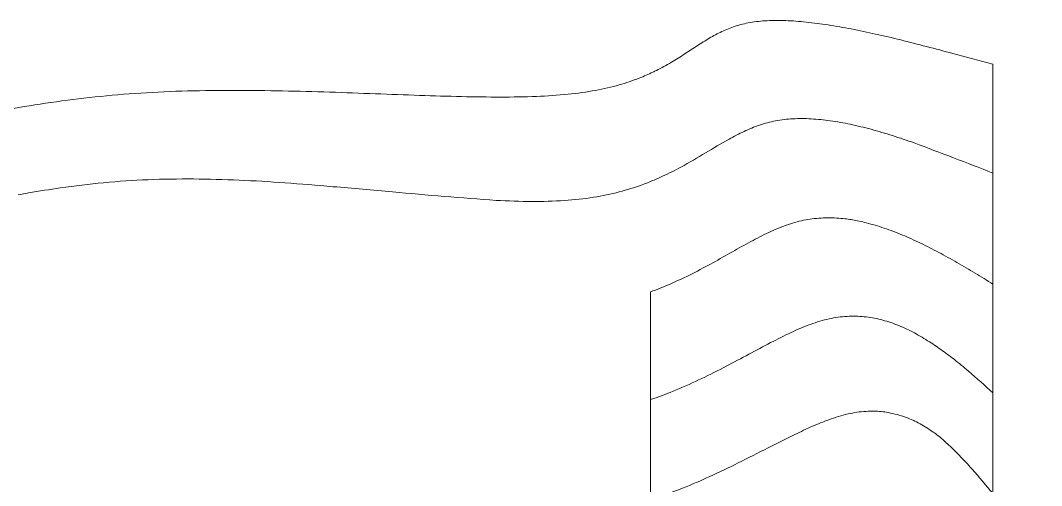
# Model space of a CAD drawing. Header units: centimetres. Extents: x 2 to 137806, y -77553 to 10.
# Drawn here: x 135382.3 to 135531.4, y -76364.3 to -76296.4 of the extents above; entities that cross this region are included whole.
import ezdxf

# ---------------------------------------------------------------- set-up
doc = ezdxf.new("R2010")
doc.units = ezdxf.units.CM
doc.header["$LTSCALE"] = 40
doc.header["$MEASUREMENT"] = 0
doc.layers.add('PDF4_Geometry', color=7, linetype='Continuous')

msp = doc.modelspace()

# ---------------------------------------------------------------- linework, layer by layer
at = {"layer": 'PDF4_Geometry', "color": 252, "lineweight": 5, "true_color": 0x888888}
for points in [[(135524.3, -76489.75), (135524.3, -76302.83, 0.000064), (135518.46, -76301.25, 0.002324), (135514.61, -76300.23, 0.003683), (135510.84, -76299.27, 0.005246), (135507.17, -76298.41, 0.0071), (135503.63, -76297.67, 0.009475), (135500.24, -76297.08, 0.012527), (135497.04, -76296.66, 0.016648), (135494.06, -76296.45, 0.022374), (135491.33, -76296.46, 0.030219), (135488.86, -76296.73, 0.035884), (135486.68, -76297.27, 0.031931), (135484.72, -76298.05, 0.022734), (135482.9, -76299.02, 0.011142), (135481.13, -76300.13, -0.000356), (135479.31, -76301.31, -0.010289), (135477.36, -76302.53, -0.01777), (135475.18, -76303.73, -0.005205), (135474.67, -76303.97, -0.01719), (135472.67, -76304.84, -0.024096), (135469.75, -76305.83, -0.023765), (135466.31, -76306.63, -0.021146), (135462.3, -76307.2, -0.015407), (135457.67, -76307.51, -0.009669), (135452.45, -76307.61, -0.005772), (135446.74, -76307.54, -0.002953), (135440.61, -76307.36, -0.000678), (135434.16, -76307.13, 0.001244), (135427.47, -76306.89, 0.003024), (135420.61, -76306.71, 0.004863), (135413.67, -76306.63, 0.006845), (135406.74, -76306.72, 0.009104), (135399.9, -76307.02, 0.010926), (135393.23, -76307.59, 0.009731), (135386.77, -76308.4, 0.007688), (135380.54, -76309.41, 0.005484)], [(135382.02, -76321.88, -0.002407), (135383.52, -76321.61, -0.007334), (135388.15, -76320.87, -0.012394), (135394.48, -76320.11, -0.013924), (135400.97, -76319.67, -0.011736), (135407.58, -76319.57, -0.008997), (135414.26, -76319.74, -0.006576), (135420.93, -76320.12, -0.003339), (135427.96, -76320.69, -0.000718), (135436.66, -76321.45, 0.006026), (135451.79, -76322.69, 0.011515), (135457.01, -76322.85, 0.017931), (135461.76, -76322.71, 0.023587), (135466, -76322.24, 0.024472), (135469.76, -76321.45, 0.02329), (135473.1, -76320.41, 0.011272), (135474.85, -76319.72, 0.00902), (135476.08, -76319.18, 0.015751), (135478.77, -76317.83, 0.009525), (135482.37, -76315.75, -0.005915), (135485.78, -76313.76, -0.017435), (135487.98, -76312.63, -0.02761), (135490.23, -76311.71, -0.035388), (135492.59, -76311.09, -0.033725), (135495.1, -76310.78, -0.027374), (135497.77, -76310.79, -0.021794), (135500.57, -76311.07, -0.017159), (135503.49, -76311.59, -0.013424), (135506.52, -76312.32, -0.010276), (135509.63, -76313.24, -0.007691), (135512.82, -76314.3, -0.003274), (135524.3, -76318.7), (135524.3, -76489.75)], [(135501.8, -76325.3, 0.033566), (135499.22, -76325.27, 0.03734), (135496.67, -76325.6, 0.034957), (135494.13, -76326.32, 0.023597), (135491.58, -76327.38, 0.014014), (135488.97, -76328.7, 0.004946), (135486.27, -76330.2, -0.002598), (135483.43, -76331.79, -0.009003), (135480.41, -76333.39, -0.014554), (135477.17, -76334.91, -0.017155), (135474.3, -76336.05), (135474.3, -76444.74), (135524.3, -76444.74), (135524.3, -76334.93, 0.011013), (135521.72, -76333.3, 0.004377), (135519.06, -76331.75, 0.007049), (135516.4, -76330.29, 0.010081), (135513.75, -76328.94, 0.013417), (135511.09, -76327.75, 0.017227), (135508.44, -76326.74, 0.021558), (135505.8, -76325.97, 0.014321), (135503.79, -76325.52)], [(135478.07, -76350.36, 0.013731), (135481.81, -76348.69, 0.008639), (135485.35, -76346.91, 0.003068), (135488.69, -76345.14, -0.003334), (135491.85, -76343.46, -0.01117), (135494.84, -76341.98, -0.021238), (135497.69, -76340.79, -0.033596), (135500.41, -76339.98, -0.040043), (135503.01, -76339.62, -0.03973), (135505.52, -76339.67, -0.036731), (135507.94, -76340.09, -0.032022), (135510.28, -76340.85, -0.02668), (135512.56, -76341.89, -0.021321), (135514.78, -76343.17, -0.011366), (135516.72, -76344.47, -0.013327), (135518.63, -76345.89, -0.008717), (135520.72, -76347.61, -0.007259), (135524.3, -76350.79), (135524.3, -76489.75), (135274.31, -76489.75)], [(135505.78, -76353.49, 0.040629), (135503.16, -76353.87, 0.030579), (135500.37, -76354.71, 0.017708), (135497.95, -76355.67, 0.006571), (135495.41, -76356.86, 0.005613), (135491.49, -76358.81, -0.002189), (135487.1, -76361.02, -0.007859), (135482.99, -76362.99, -0.012042), (135479, -76364.71, -0.012739), (135474.3, -76366.43), (135474.3, -76444.78), (135519.3, -76444.78), (135519.3, -76484.75), (135279.31, -76484.75)], [(135274.31, -76489.75), (135524.3, -76489.75), (135524.3, -76365.49, 0.006179), (135521.27, -76361.92, 0.01256), (135519.41, -76359.91, 0.01676), (135517.67, -76358.22, 0.012342), (135516.28, -76357.03)]]:
    msp.add_lwpolyline(points, format="xyb", dxfattribs=at)
msp.add_lwpolyline([(135279.31, -76484.75), (135519.3, -76484.75), (135519.3, -76444.76), (135474.3, -76444.76), (135474.3, -76351.77), (135475.27, -76351.45)], dxfattribs=at)
msp.add_arc((135503.93, -76372.82), 20.03, 57.6239, 64.2176, dxfattribs=at)
for points in [[(135503.79, -76325.52), (135503.33, -76325.44), (135502.67, -76325.37), (135501.8, -76325.3)], [(135503.79, -76325.52), (135503.33, -76325.44), (135502.67, -76325.37), (135501.8, -76325.3)], [(135475.27, -76351.45), (135475.85, -76351.26), (135476.78, -76350.89), (135478.07, -76350.36)], [(135475.27, -76351.45), (135475.85, -76351.26), (135476.78, -76350.89), (135478.07, -76350.36)], [(135505.78, -76353.49), (135506.64, -76353.43), (135507.38, -76353.44), (135508.01, -76353.51)], [(135505.78, -76353.49), (135506.64, -76353.43), (135507.38, -76353.44), (135508.01, -76353.51)], [(135508.01, -76353.51), (135508.64, -76353.58), (135509.41, -76353.73), (135510.31, -76353.97)], [(135508.01, -76353.51), (135508.64, -76353.58), (135509.41, -76353.73), (135510.31, -76353.97)], [(135510.31, -76353.97), (135511.21, -76354.2), (135511.99, -76354.47), (135512.64, -76354.79)], [(135510.31, -76353.97), (135511.21, -76354.2), (135511.99, -76354.47), (135512.64, -76354.79)], [(135514.66, -76355.9), (135515.35, -76356.34), (135515.89, -76356.71), (135516.28, -76357.03)], [(135514.66, -76355.9), (135515.35, -76356.34), (135515.89, -76356.71), (135516.28, -76357.03)]]:
    msp.add_open_spline(points, degree=3, dxfattribs=at)

doc.saveas('drawing.dxf')
